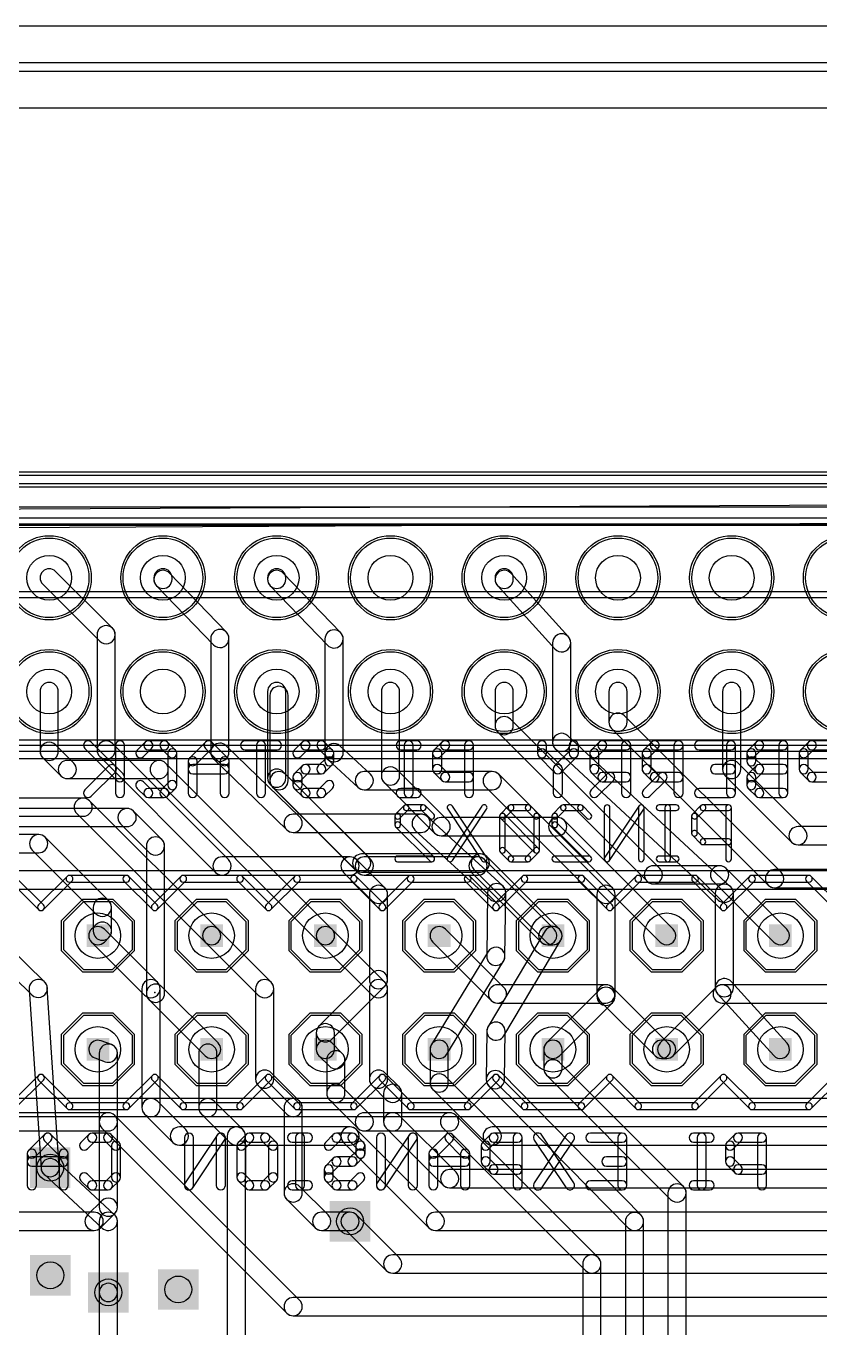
# Model space of a CAD drawing. Extents: x -3 to 127, y -3 to 73.
# Drawn here: x 38.96 to 56.68, y 44.42 to 73.49 of the extents above; entities that cross this region are included whole.
import ezdxf

# ---------------------------------------------------------------- set-up
doc = ezdxf.new("R2010")
doc.units = 0
for name, color, linetype in [('1', 22, 'CONTINUOUS'), ('16', 175, 'CONTINUOUS'), ('17', 82, 'CONTINUOUS'), ('18', 82, 'CONTINUOUS'), ('20', 7, 'CONTINUOUS'), ('21', 253, 'CONTINUOUS'), ('22', 253, 'CONTINUOUS'), ('24', 7, 'CONTINUOUS'), ('255', 2, 'CONTINUOUS'), ('28', 253, 'CONTINUOUS'), ('29', 253, 'CONTINUOUS'), ('30', 253, 'CONTINUOUS'), ('44', 253, 'CONTINUOUS'), ('52', 253, 'CONTINUOUS')]:
    doc.layers.add(name, color=color, linetype=linetype)

# ---------------------------------------------------------------- blocks, each defined once
blk = doc.blocks.new('RECT')
blk.add_solid([(-0.5, -0.5), (0.5, -0.5), (-0.5, 0.5), (0.5, 0.5)])
blk = doc.blocks.new('OCTAGONP')
blk.add_lwpolyline([(-0.5, -0.2071), (-0.5, 0.2071), (-0.2071, 0.5), (0.2071, 0.5), (0.5, 0.2071), (0.5, -0.2071), (0.2071, -0.5), (-0.2071, -0.5)], close=True)
blk = doc.blocks.new('ROUNDP')
blk.add_circle((0, 0), 0.5)
blk = doc.blocks.new('SQUAREV')
blk.add_solid([(-0.5, -0.5), (0.5, -0.5), (-0.5, 0.5), (0.5, 0.5)])

msp = doc.modelspace()

# ---------------------------------------------------------------- linework, layer by layer
at = {"layer": '1'}
for points in [[(-1.27, 71.6661), (91.567, 71.6661, 1), (91.567, 72.4789), (-1.27, 72.4789, 1)], [(39.2687, 58.6308), (39.2687, 57.2957, 1), (39.6751, 57.2957), (39.6751, 58.6308, 1)], [(44.3487, 58.6308), (44.3487, 56.6958, 1), (44.7551, 56.6958), (44.7551, 58.6308, 1)], [(44.8055, 56.6398), (44.8055, 58.5448, 1), (44.3991, 58.5448), (44.3991, 56.6398, 1)], [(46.8887, 58.6308), (46.8887, 56.7442, 1), (47.2951, 56.7442), (47.2951, 58.6308, 1)], [(49.4287, 58.6308), (49.4287, 57.8696, 1), (49.8351, 57.8696), (49.8351, 58.6308, 1)], [(51.9687, 58.6308), (51.9687, 57.9475, 1), (52.3751, 57.9475), (52.3751, 58.6308, 1)], [(54.5087, 58.6308), (54.5087, 56.8904, 1), (54.9151, 56.8904), (54.9151, 58.6308, 1)], [(49.4883, 57.7259), (52.8204, 54.3938, 1), (53.1077, 54.6812), (49.7756, 58.0133, 1)], [(52.0283, 57.8038), (55.5254, 54.3066, 1), (55.8128, 54.594), (52.3156, 58.0911, 1)], [(39.3283, 57.152), (39.7338, 56.7465, 1), (40.0212, 57.0338), (39.6156, 57.4394, 1)], [(39.8775, 56.6869), (41.9281, 56.6869, 1), (41.9281, 57.0933), (39.8775, 57.0933, 1)], [(41.7844, 56.7465), (45.4961, 53.0348, 1), (45.7834, 53.3221), (42.0717, 57.0338, 1)], [(54.5683, 56.7468), (56.049, 55.266, 1), (56.3364, 55.5534), (54.8556, 57.0341, 1)], [(44.4083, 56.5522), (46.3049, 54.6555, 1), (46.5923, 54.9429), (44.6956, 56.8395, 1)], [(46.651, 54.8784), (44.746, 56.7834, 1), (44.4586, 56.4961), (46.3636, 54.5911, 1)], [(46.9483, 56.6005), (48.0792, 55.4695, 1), (48.3666, 55.7569), (47.2356, 56.8879, 1)], [(37.3178, 55.8438), (40.2312, 55.8438, 1), (40.2312, 56.2502), (37.3178, 56.2502, 1)], [(40.0875, 55.9033), (42.9561, 53.0348, 1), (43.2434, 53.3221), (40.3749, 56.1907, 1)], [(48.2229, 55.41), (50.825, 55.41, 1), (50.825, 55.8164), (48.2229, 55.8164, 1)], [(50.6813, 55.4695), (53.1161, 53.0348, 1), (53.4034, 53.3221), (50.9687, 55.7569, 1)], [(56.1927, 55.2065), (58.6485, 55.2065, 1), (58.6485, 55.6129), (56.1927, 55.6129, 1)], [(36.0622, 55.0298), (39.2381, 55.0298, 1), (39.2381, 55.4362), (36.0622, 55.4362, 1)], [(39.0944, 55.0893), (40.5167, 53.667, 1), (40.804, 53.9544), (39.3818, 55.3766, 1)], [(46.4486, 54.596), (49.099, 54.596, 1), (49.099, 55.0024), (46.4486, 55.0024, 1)], [(48.9554, 54.6555), (50.5761, 53.0348, 1), (50.8634, 53.3221), (49.2427, 54.9429, 1)], [(49.0473, 54.938), (46.5073, 54.938, 1), (46.5073, 54.5316), (49.0473, 54.5316, 1)], [(50.7473, 53.3221), (49.191, 54.8784, 1), (48.9036, 54.5911), (50.4599, 53.0348, 1)], [(52.964, 54.3343), (54.4407, 54.3343, 1), (54.4407, 54.7407), (52.964, 54.7407, 1)], [(54.297, 54.3938), (55.6561, 53.0348, 1), (55.9434, 53.3221), (54.5844, 54.6812, 1)], [(55.6691, 54.2471), (57.0679, 54.2471, 1), (57.0679, 54.6535), (55.6691, 54.6535, 1)], [(40.4572, 53.8107), (40.4572, 53.2791, 1), (40.8636, 53.2791), (40.8636, 53.8107, 1)], [(40.5167, 53.4228), (40.4161, 53.3221, 1), (40.7034, 53.0348), (40.804, 53.1354, 1)], [(41.8885, 52.1371), (40.7034, 53.3221, 1), (40.4161, 53.0348), (41.6011, 51.8497, 1)], [(46.9685, 52.1371), (45.7834, 53.3221, 1), (45.4961, 53.0348), (46.6811, 51.8497, 1)], [(49.6246, 52.0209), (48.3234, 53.3221, 1), (48.0361, 53.0348), (49.3373, 51.7336, 1)], [(50.7197, 53.3817), (50.6036, 53.3817, 1), (50.6036, 52.9753), (50.7197, 52.9753, 1)], [(41.948, 49.3373), (41.948, 51.9934, 1), (41.5416, 51.9934), (41.5416, 49.3373, 1)], [(47.028, 49.9723), (47.028, 51.9934, 1), (46.6216, 51.9934), (46.6216, 49.9723, 1)], [(51.9048, 52.0805), (49.4809, 52.0805, 1), (49.4809, 51.6741), (51.9048, 51.6741, 1)], [(53.2873, 50.7821), (52.0485, 52.0209, 1), (51.7611, 51.7336), (52.9999, 50.4948, 1)], [(54.3549, 52.0209), (53.1161, 50.7821, 1), (53.4034, 50.4948), (54.6422, 51.7336, 1)], [(57.3023, 52.0805), (54.4985, 52.0805, 1), (54.4985, 51.6741), (57.3023, 51.6741, 1)], [(47.9765, 50.6385), (47.9765, 49.8873, 1), (48.3829, 49.8873), (48.3829, 50.6385, 1)], [(53.2597, 50.8417), (53.1436, 50.8417, 1), (53.1436, 50.4353), (53.2597, 50.4353, 1)], [(47.286, 49.7984), (46.9685, 50.1159, 1), (46.6811, 49.8286), (46.9986, 49.5111, 1)], [(48.0361, 49.7436), (49.2211, 48.5586, 1), (49.5085, 48.8459), (48.3234, 50.031, 1)], [(47.3455, 49.0198), (47.3455, 49.6548, 1), (46.9391, 49.6548), (46.9391, 49.0198, 1)], [(42.5235, 48.8459), (41.8885, 49.4809, 1), (41.6011, 49.1936), (42.2361, 48.5586, 1)], [(40.7923, 49.223), (36.0298, 49.223, 1), (36.0298, 48.8166), (40.7923, 48.8166, 1)], [(45.0635, 45.0359), (40.936, 49.1634, 1), (40.6486, 48.8761), (44.7761, 44.7486, 1)], [(48.556, 47.8934), (47.286, 49.1634, 1), (46.9986, 48.8761), (48.2686, 47.6061, 1)], [(46.1898, 48.9055), (42.3798, 48.9055, 1), (42.3798, 48.4991), (46.1898, 48.4991, 1)], [(48.2385, 46.9409), (46.3335, 48.8459, 1), (46.0461, 48.5586), (47.9511, 46.6536, 1)], [(82.0673, 48.9055), (49.3648, 48.9055, 1), (49.3648, 48.4991), (82.0673, 48.4991, 1)], [(40.9302, 46.9465), (39.6322, 48.1464, 1), (39.3563, 47.848), (40.6544, 46.6481, 1)], [(81.4323, 47.953), (48.4123, 47.953, 1), (48.4123, 47.5466), (81.4323, 47.5466, 1)], [(40.9955, 45.2098), (40.9955, 46.7973, 1), (40.5891, 46.7973), (40.5891, 45.2098, 1)], [(47.286, 45.9884), (46.3335, 46.9409, 1), (46.0461, 46.6536), (46.9986, 45.7011, 1)], [(80.7973, 47.0005), (48.0948, 47.0005, 1), (48.0948, 46.5941), (80.7973, 46.5941, 1)], [(80.1623, 46.048), (47.1423, 46.048, 1), (47.1423, 45.6416), (80.1623, 45.6416, 1)], [(79.5273, 45.0955), (44.9198, 45.0955, 1), (44.9198, 44.6891), (79.5273, 44.6891, 1)]]:
    msp.add_lwpolyline(points, format="xyb", close=True, dxfattribs=at)
at = {"layer": '16'}
for points in [[(-0.381, 72.6821), (92.075, 72.6821, 1), (92.075, 73.4949), (-0.381, 73.4949, 1)], [(31.0214, 62.2589), (60.6858, 62.4041, 1), (60.6838, 62.8105), (31.0194, 62.6653, 1)], [(40.8873, 60.0428), (39.6156, 61.3145, 1), (39.3283, 61.0271), (40.5999, 59.7555, 1)], [(41.8087, 61.1708), (41.8087, 61.1351, 1), (42.2151, 61.1351), (42.2151, 61.1708, 1)], [(44.3487, 61.1708), (44.3487, 61.1351, 1), (44.7551, 61.1351), (44.7551, 61.1708, 1)], [(49.4287, 61.1708), (49.4287, 61.1351, 1), (49.8351, 61.1351), (49.8351, 61.1708, 1)], [(41.8656, 60.9942), (43.1373, 59.6738, 1), (43.43, 59.9557), (42.1583, 61.2761, 1)], [(44.4056, 60.9941), (45.687, 59.664, 1), (45.9797, 59.946), (44.6983, 61.2761, 1)], [(49.4812, 60.9989), (50.7626, 59.5812, 1), (51.0641, 59.8537), (49.7827, 61.2714, 1)], [(40.9468, 57.3234), (40.9468, 59.8991, 1), (40.5404, 59.8991), (40.5404, 57.3234, 1)], [(43.0804, 59.8148), (43.0804, 57.2748, 1), (43.4868, 57.2748), (43.4868, 59.8148, 1)], [(45.6302, 59.805), (45.6302, 57.265, 1), (46.0366, 57.265), (46.0366, 59.805, 1)], [(50.7102, 59.7174), (50.7102, 57.4949, 1), (51.1166, 57.4949), (51.1166, 59.7174, 1)], [(50.7752, 57.346), (54.41, 53.974, 1), (54.6863, 54.2719), (51.0516, 57.6439, 1)], [(43.476, 54.8784), (40.8873, 57.4671, 1), (40.6, 57.1798), (43.1886, 54.5911, 1)], [(43.1421, 57.1289), (44.7783, 55.5414, 1), (45.0613, 55.8331), (43.4251, 57.4206, 1)], [(45.6952, 57.1161), (46.3691, 56.4908, 1), (46.6455, 56.7887), (45.9716, 57.414, 1)], [(46.5073, 56.4366), (49.3648, 56.4366, 1), (49.3648, 56.843), (46.5073, 56.843, 1)], [(49.2211, 56.4961), (51.7611, 53.9561, 1), (52.0485, 54.2434), (49.5085, 56.7834, 1)], [(38.6715, 55.6133), (41.2115, 55.6133, 1), (41.2115, 56.0197), (38.6715, 56.0197, 1)], [(41.0678, 55.6728), (41.7028, 55.0378, 1), (41.9902, 55.3252), (41.3552, 55.9602, 1)], [(44.9198, 55.4841), (47.7773, 55.4841, 1), (47.7773, 55.8905), (44.9198, 55.8905, 1)], [(47.6398, 55.5377), (49.3247, 53.9891, 1), (49.5997, 54.2883), (47.9148, 55.8369, 1)], [(41.6433, 55.1815), (41.6433, 51.8917, 1), (42.0497, 51.8917), (42.0497, 55.1815, 1)], [(46.1898, 54.938), (43.3323, 54.938, 1), (43.3323, 54.5316), (46.1898, 54.5316, 1)], [(46.9685, 54.2434), (46.3335, 54.8784, 1), (46.0461, 54.5911), (46.6811, 53.9561, 1)], [(47.028, 52.1948), (47.028, 54.0998, 1), (46.6216, 54.0998), (46.6216, 52.1948, 1)], [(49.259, 54.1409), (49.2432, 52.7176, 1), (49.6496, 52.7131), (49.6653, 54.1365, 1)], [(51.7016, 54.0998), (51.7016, 51.8235, 1), (52.108, 51.8235), (52.108, 54.0998, 1)], [(54.3449, 54.123), (54.3449, 52.0166, 1), (54.7514, 52.0166), (54.7514, 54.123, 1)], [(39.3699, 52.1437), (38.1617, 53.3238, 1), (37.8778, 53.0331), (39.0859, 51.853, 1)], [(44.4285, 52.1371), (43.2434, 53.3221, 1), (42.9561, 53.0348), (44.1411, 51.8497, 1)], [(49.6233, 50.9408), (50.8943, 53.0745, 1), (50.5452, 53.2825), (49.2741, 51.1488, 1)], [(49.2729, 52.8212), (48.0063, 50.7443, 1), (48.3532, 50.5327), (49.6199, 52.6095, 1)], [(45.7834, 50.866), (46.9685, 52.0511, 1), (46.6811, 52.3384), (45.4961, 51.1534, 1)], [(39.697, 48.0107), (39.4306, 52.0118, 1), (39.0251, 51.9848), (39.2915, 47.9837, 1)], [(41.7028, 51.748), (42.9561, 50.4948, 1), (43.2434, 50.7821), (41.9902, 52.0354, 1)], [(44.488, 49.9723), (44.488, 51.9934, 1), (44.0816, 51.9934), (44.0816, 49.9723, 1)], [(54.3977, 51.88), (55.6493, 50.5019, 1), (55.9502, 50.7751), (54.6986, 52.1532, 1)], [(51.7611, 51.9672), (50.5761, 50.7821, 1), (50.8634, 50.4948), (52.0485, 51.6798, 1)], [(45.8429, 50.6385), (45.8429, 51.0097, 1), (45.4365, 51.0097), (45.4365, 50.6385, 1)], [(49.6361, 49.9596), (49.6519, 51.0418, 1), (49.2455, 51.0477), (49.2298, 49.9655, 1)], [(40.862, 50.7444), (40.6295, 50.8293, 1), (40.49, 50.4476), (40.7226, 50.3627, 1)], [(40.9955, 47.1148), (40.9955, 50.5535, 1), (40.5891, 50.5535), (40.5891, 47.1148, 1)], [(43.218, 49.3373), (43.218, 50.5535, 1), (42.8116, 50.5535), (42.8116, 49.3373, 1)], [(46.016, 50.5496), (45.7834, 50.7821, 1), (45.4961, 50.4948), (45.7286, 50.2622, 1)], [(46.0755, 49.6548), (46.0755, 50.4059, 1), (45.6691, 50.4059), (45.6691, 49.6548, 1)], [(50.5165, 50.6385), (50.5165, 50.2048, 1), (50.9229, 50.2048), (50.9229, 50.6385, 1)], [(50.5761, 50.0611), (53.3486, 47.2886, 1), (53.636, 47.5759), (50.8634, 50.3485, 1)], [(45.0635, 49.4809), (44.4285, 50.1159, 1), (44.1411, 49.8286), (44.7761, 49.1936, 1)], [(52.6869, 46.9375), (49.578, 50.1049, 1), (49.2879, 49.8202), (52.3969, 46.6528, 1)], [(46.651, 49.1634), (46.016, 49.7984, 1), (45.7286, 49.5111), (46.3636, 48.8761, 1)], [(43.7935, 48.8459), (43.1585, 49.4809, 1), (42.8711, 49.1936), (43.5061, 48.5586, 1)], [(45.123, 47.4323), (45.123, 49.3373, 1), (44.7166, 49.3373), (44.7166, 47.4323, 1)], [(48.4123, 49.223), (46.5073, 49.223, 1), (46.5073, 48.8166), (48.4123, 48.8166, 1)], [(51.731, 45.9884), (48.556, 49.1634, 1), (48.2686, 48.8761), (51.4436, 45.7011, 1)], [(43.853, 42.6698), (43.853, 48.7023, 1), (43.4466, 48.7023), (43.4466, 42.6698, 1)], [(45.6985, 46.9409), (45.0635, 47.5759, 1), (44.7761, 47.2886), (45.4111, 46.6536, 1)], [(53.2891, 47.4323), (53.2891, 43.9398, 1), (53.6955, 43.9398), (53.6955, 47.4323, 1)], [(40.6185, 46.6536), (40.936, 46.9711, 1), (40.6486, 47.2584), (40.3311, 46.9409, 1)], [(35.3948, 46.5941), (40.4748, 46.5941, 1), (40.4748, 47.0005), (35.3948, 47.0005, 1)], [(46.1898, 47.0005), (45.5548, 47.0005, 1), (45.5548, 46.5941), (46.1898, 46.5941, 1)], [(52.7451, 40.9694), (52.7451, 46.7952, 1), (52.3387, 46.7952), (52.3387, 40.9694, 1)], [(51.7905, 43.3048), (51.7905, 45.8448, 1), (51.3841, 45.8448), (51.3841, 43.3048, 1)], [(40.9955, 42.9873), (40.9955, 45.2098, 1), (40.5891, 45.2098), (40.5891, 42.9873, 1)]]:
    msp.add_lwpolyline(points, format="xyb", close=True, dxfattribs=at)
at = {"layer": '20'}
msp.add_lwpolyline([(9.5223, 63.2053), (82.0223, 63.2053, 1), (82.0223, 63.4593), (9.5223, 63.4593, 1)], format="xyb", close=True, dxfattribs=at)
at = {"layer": '21'}
for points in [[(61.0619, 62.5043), (10.2619, 62.5043, 1), (10.2619, 62.3773), (61.0619, 62.3773, 1)], [(10.975, 60.729), (87.975, 60.729, 1), (87.975, 60.856), (10.975, 60.856, 1)], [(12.8019, 57.2973), (61.0619, 57.2973, 1), (61.0619, 57.4243), (12.8019, 57.4243, 1)]]:
    msp.add_lwpolyline(points, format="xyb", close=True, dxfattribs=at)
at = {"layer": '22'}
for points in [[(41.1228, 56.7903), (40.411, 57.5022, 1), (40.2673, 57.3585), (40.9791, 56.6467, 1)], [(40.9494, 57.4303), (40.9494, 56.3626, 1), (41.1526, 56.3626), (41.1526, 57.4303, 1)], [(41.5804, 57.1805), (41.7583, 57.3585, 1), (41.6147, 57.5022), (41.4367, 57.3242, 1)], [(41.6865, 57.3287), (42.0424, 57.3287, 1), (42.0424, 57.5319), (41.6865, 57.5319, 1)], [(41.9706, 57.3585), (42.1485, 57.1805, 1), (42.2922, 57.3242), (42.1142, 57.5022, 1)], [(42.1188, 57.2524), (42.1188, 56.5406, 1), (42.322, 56.5406), (42.322, 57.2524, 1)], [(42.962, 57.5022), (42.6061, 57.1462, 1), (42.7498, 57.0026), (43.1057, 57.3585, 1)], [(43.4616, 57.1462), (43.1057, 57.5022, 1), (42.962, 57.3585), (43.3179, 57.0026, 1)], [(44.5591, 57.5319), (43.8473, 57.5319, 1), (43.8473, 57.3287), (44.5591, 57.3287, 1)], [(44.3048, 56.3626), (44.3048, 57.4303, 1), (44.1016, 57.4303), (44.1016, 56.3626, 1)], [(45.0886, 57.1805), (45.2665, 57.3585, 1), (45.1228, 57.5022), (44.9449, 57.3242, 1)], [(45.1947, 57.3287), (45.5506, 57.3287, 1), (45.5506, 57.5319), (45.1947, 57.5319, 1)], [(45.4787, 57.3585), (45.6567, 57.1805, 1), (45.8004, 57.3242), (45.6224, 57.5022, 1)], [(45.6269, 57.2524), (45.6269, 57.0744, 1), (45.8301, 57.0744), (45.8301, 57.2524, 1)], [(47.6775, 57.5319), (47.3216, 57.5319, 1), (47.3216, 57.3287), (47.6775, 57.3287, 1)], [(47.6012, 56.3626), (47.6012, 57.4303, 1), (47.398, 57.4303), (47.398, 56.3626, 1)], [(48.2412, 57.5022), (48.0633, 57.3242, 1), (48.207, 57.1805), (48.3849, 57.3585, 1)], [(48.0335, 57.2524), (48.0335, 56.8965, 1), (48.2367, 56.8965), (48.2367, 57.2524, 1)], [(48.8469, 57.5319), (48.3131, 57.5319, 1), (48.3131, 57.3287), (48.8469, 57.3287, 1)], [(48.9485, 56.3626), (48.9485, 57.4303, 1), (48.7453, 57.4303), (48.7453, 56.3626, 1)], [(50.5755, 57.2524), (50.5755, 57.4303, 1), (50.3723, 57.4303), (50.3723, 57.2524, 1)], [(50.9017, 56.9683), (50.5458, 57.3242, 1), (50.4021, 57.1805), (50.758, 56.8246, 1)], [(51.1139, 57.3242), (50.758, 56.9683, 1), (50.9017, 56.8246), (51.2576, 57.1805, 1)], [(51.0841, 57.4303), (51.0841, 57.2524, 1), (51.2873, 57.2524), (51.2873, 57.4303, 1)], [(51.7494, 57.5022), (51.5715, 57.3242, 1), (51.7152, 57.1805), (51.8931, 57.3585, 1)], [(51.5417, 57.2524), (51.5417, 56.8965, 1), (51.7449, 56.8965), (51.7449, 57.2524, 1)], [(52.3551, 57.5319), (51.8213, 57.5319, 1), (51.8213, 57.3287), (52.3551, 57.3287, 1)], [(52.4567, 56.3626), (52.4567, 57.4303, 1), (52.2535, 57.4303), (52.2535, 56.3626, 1)], [(52.9188, 57.5022), (52.7409, 57.3242, 1), (52.8846, 57.1805), (53.0625, 57.3585, 1)], [(52.7111, 57.2524), (52.7111, 56.8965, 1), (52.9143, 56.8965), (52.9143, 57.2524, 1)], [(53.5245, 57.5319), (52.9907, 57.5319, 1), (52.9907, 57.3287), (53.5245, 57.3287, 1)], [(53.6261, 56.3626), (53.6261, 57.4303, 1), (53.4229, 57.4303), (53.4229, 56.3626, 1)], [(53.9821, 57.3287), (54.6939, 57.3287, 1), (54.6939, 57.5319), (53.9821, 57.5319, 1)], [(54.5923, 57.4303), (54.5923, 56.3626, 1), (54.7955, 56.3626), (54.7955, 57.4303, 1)], [(55.2576, 57.5022), (55.0797, 57.3242, 1), (55.2233, 57.1805), (55.4013, 57.3585, 1)], [(55.0499, 57.2524), (55.0499, 57.0744, 1), (55.2531, 57.0744), (55.2531, 57.2524, 1)], [(55.8633, 57.5319), (55.3295, 57.5319, 1), (55.3295, 57.3287), (55.8633, 57.3287, 1)], [(55.9649, 56.3626), (55.9649, 57.4303, 1), (55.7617, 57.4303), (55.7617, 56.3626, 1)], [(56.427, 57.5022), (56.2491, 57.3242, 1), (56.3927, 57.1805), (56.5707, 57.3585, 1)], [(56.2193, 57.2524), (56.2193, 56.8965, 1), (56.4225, 56.8965), (56.4225, 57.2524, 1)], [(57.0327, 57.5319), (56.4989, 57.5319, 1), (56.4989, 57.3287), (57.0327, 57.3287, 1)], [(40.8012, 56.9683), (40.2673, 56.4344, 1), (40.411, 56.2908), (40.9448, 56.8246, 1)], [(42.5763, 57.0744), (42.5763, 56.3626, 1), (42.7795, 56.3626), (42.7795, 57.0744, 1)], [(43.3897, 56.9981), (42.6779, 56.9981, 1), (42.6779, 56.7949), (43.3897, 56.7949, 1)], [(43.4913, 56.3626), (43.4913, 57.0744, 1), (43.2881, 57.0744), (43.2881, 56.3626, 1)], [(45.1228, 56.9683), (44.9449, 56.7903, 1), (45.0886, 56.6467), (45.2665, 56.8246, 1)], [(45.5506, 56.9981), (45.1947, 56.9981, 1), (45.1947, 56.7949), (45.5506, 56.7949, 1)], [(45.6567, 57.1462), (45.4787, 56.9683, 1), (45.6224, 56.8246), (45.8004, 57.0026, 1)], [(48.0633, 56.8246), (48.2412, 56.6467, 1), (48.3849, 56.7903), (48.207, 56.9683, 1)], [(50.7282, 56.8965), (50.7282, 56.3626, 1), (50.9314, 56.3626), (50.9314, 56.8965, 1)], [(51.5715, 56.8246), (51.7494, 56.6467, 1), (51.8931, 56.7903), (51.7152, 56.9683, 1)], [(52.7409, 56.8246), (52.9188, 56.6467, 1), (53.0625, 56.7903), (52.8846, 56.9683, 1)], [(54.6939, 56.9981), (54.338, 56.9981, 1), (54.338, 56.7949), (54.6939, 56.7949, 1)], [(55.0797, 57.0026), (55.2576, 56.8246, 1), (55.4013, 56.9683), (55.2233, 57.1462, 1)], [(55.2576, 56.9683), (55.0797, 56.7903, 1), (55.2233, 56.6467), (55.4013, 56.8246, 1)], [(55.8633, 56.9981), (55.3295, 56.9981, 1), (55.3295, 56.7949), (55.8633, 56.7949, 1)], [(56.2491, 56.8246), (56.427, 56.6467, 1), (56.5707, 56.7903), (56.3927, 56.9683, 1)], [(44.9151, 56.7185), (44.9151, 56.5406, 1), (45.1183, 56.5406), (45.1183, 56.7185, 1)], [(48.3131, 56.6169), (48.8469, 56.6169, 1), (48.8469, 56.8201), (48.3131, 56.8201, 1)], [(51.9274, 56.7903), (51.5715, 56.4344, 1), (51.7152, 56.2908), (52.0711, 56.6467, 1)], [(51.8213, 56.6169), (52.3551, 56.6169, 1), (52.3551, 56.8201), (51.8213, 56.8201, 1)], [(53.0968, 56.7903), (52.7409, 56.4344, 1), (52.8846, 56.2908), (53.2405, 56.6467, 1)], [(52.9907, 56.6169), (53.5245, 56.6169, 1), (53.5245, 56.8201), (52.9907, 56.8201, 1)], [(55.0499, 56.7185), (55.0499, 56.5406, 1), (55.2531, 56.5406), (55.2531, 56.7185, 1)], [(56.4989, 56.6169), (57.0327, 56.6169, 1), (57.0327, 56.8201), (56.4989, 56.8201, 1)], [(41.7583, 56.4344), (41.5804, 56.6124, 1), (41.4367, 56.4687), (41.6147, 56.2908, 1)], [(42.0424, 56.4642), (41.6865, 56.4642, 1), (41.6865, 56.261), (42.0424, 56.261, 1)], [(42.1485, 56.6124), (41.9706, 56.4344, 1), (42.1142, 56.2908), (42.2922, 56.4687, 1)], [(44.9449, 56.4687), (45.1228, 56.2908, 1), (45.2665, 56.4344), (45.0886, 56.6124, 1)], [(45.1947, 56.261), (45.5506, 56.261, 1), (45.5506, 56.4642), (45.1947, 56.4642, 1)], [(45.6224, 56.2908), (45.8004, 56.4687, 1), (45.6567, 56.6124), (45.4787, 56.4344, 1)], [(47.6775, 56.4642), (47.3216, 56.4642, 1), (47.3216, 56.261), (47.6775, 56.261, 1)], [(54.6939, 56.4642), (53.9821, 56.4642, 1), (53.9821, 56.261), (54.6939, 56.261, 1)], [(55.0797, 56.4687), (55.2576, 56.2908, 1), (55.4013, 56.4344), (55.2233, 56.6124, 1)], [(55.3295, 56.261), (55.8633, 56.261, 1), (55.8633, 56.4642), (55.3295, 56.4642, 1)], [(66.548, 54.6227), (17.0815, 54.6227, 1), (17.0815, 54.2163), (66.548, 54.2163, 1)], [(39.3436, 53.8673), (38.7086, 54.5023, 1), (38.6009, 54.3946), (39.2359, 53.7596, 1)], [(39.8709, 54.5023), (39.2359, 53.8673, 1), (39.3436, 53.7596), (39.9786, 54.3946, 1)], [(41.1947, 54.5247), (39.9247, 54.5247, 1), (39.9247, 54.3723), (41.1947, 54.3723, 1)], [(41.8836, 53.8673), (41.2486, 54.5023, 1), (41.1409, 54.3946), (41.7759, 53.7596, 1)], [(41.8836, 53.7596), (42.5186, 54.3946, 1), (42.4109, 54.5023), (41.7759, 53.8673, 1)], [(43.7347, 54.5247), (42.4647, 54.5247, 1), (42.4647, 54.3723), (43.7347, 54.3723, 1)], [(44.4236, 53.8673), (43.7886, 54.5023, 1), (43.6809, 54.3946), (44.3159, 53.7596, 1)], [(44.9509, 54.5023), (44.3159, 53.8673, 1), (44.4236, 53.7596), (45.0586, 54.3946, 1)], [(46.2747, 54.5247), (45.0047, 54.5247, 1), (45.0047, 54.3723), (46.2747, 54.3723, 1)], [(46.9636, 53.8673), (46.3286, 54.5023, 1), (46.2209, 54.3946), (46.8559, 53.7596, 1)], [(47.4909, 54.5023), (46.8559, 53.8673, 1), (46.9636, 53.7596), (47.5986, 54.3946, 1)], [(48.8147, 54.5247), (47.5447, 54.5247, 1), (47.5447, 54.3723), (48.8147, 54.3723, 1)], [(49.5036, 53.8673), (48.8686, 54.5023, 1), (48.7609, 54.3946), (49.3959, 53.7596, 1)], [(50.0309, 54.5023), (49.3959, 53.8673, 1), (49.5036, 53.7596), (50.1386, 54.3946, 1)], [(51.3547, 54.5247), (50.0847, 54.5247, 1), (50.0847, 54.3723), (51.3547, 54.3723, 1)], [(52.0436, 53.8673), (51.4086, 54.5023, 1), (51.3009, 54.3946), (51.9359, 53.7596, 1)], [(52.0436, 53.7596), (52.6786, 54.3946, 1), (52.5709, 54.5023), (51.9359, 53.8673, 1)], [(53.8947, 54.5247), (52.6247, 54.5247, 1), (52.6247, 54.3723), (53.8947, 54.3723, 1)], [(54.5836, 53.8673), (53.9486, 54.5023, 1), (53.8409, 54.3946), (54.4759, 53.7596, 1)], [(55.1109, 54.5023), (54.4759, 53.8673, 1), (54.5836, 53.7596), (55.2186, 54.3946, 1)], [(56.4347, 54.5247), (55.1647, 54.5247, 1), (55.1647, 54.3723), (56.4347, 54.3723, 1)], [(57.1236, 53.8673), (56.4886, 54.5023, 1), (56.3809, 54.3946), (57.0159, 53.7596, 1)], [(38.7086, 49.3146), (39.3436, 49.9496, 1), (39.2359, 50.0573), (38.6009, 49.4223, 1)], [(39.2359, 49.9496), (39.8709, 49.3146, 1), (39.9786, 49.4223), (39.3436, 50.0573, 1)], [(41.2486, 49.3146), (41.8836, 49.9496, 1), (41.7759, 50.0573), (41.1409, 49.4223, 1)], [(42.5186, 49.4223), (41.8836, 50.0573, 1), (41.7759, 49.9496), (42.4109, 49.3146, 1)], [(43.7886, 49.3146), (44.4236, 49.9496, 1), (44.3159, 50.0573), (43.6809, 49.4223, 1)], [(44.3159, 49.9496), (44.9509, 49.3146, 1), (45.0586, 49.4223), (44.4236, 50.0573, 1)], [(46.3286, 49.3146), (46.9636, 49.9496, 1), (46.8559, 50.0573), (46.2209, 49.4223, 1)], [(46.8559, 49.9496), (47.4909, 49.3146, 1), (47.5986, 49.4223), (46.9636, 50.0573, 1)], [(48.8686, 49.3146), (49.5036, 49.9496, 1), (49.3959, 50.0573), (48.7609, 49.4223, 1)], [(49.3959, 49.9496), (50.0309, 49.3146, 1), (50.1386, 49.4223), (49.5036, 50.0573, 1)], [(51.4086, 49.3146), (52.0436, 49.9496, 1), (51.9359, 50.0573), (51.3009, 49.4223, 1)], [(52.6786, 49.4223), (52.0436, 50.0573, 1), (51.9359, 49.9496), (52.5709, 49.3146, 1)], [(53.9486, 49.3146), (54.5836, 49.9496, 1), (54.4759, 50.0573), (53.8409, 49.4223, 1)], [(54.4759, 49.9496), (55.1109, 49.3146, 1), (55.2186, 49.4223), (54.5836, 50.0573, 1)], [(56.4886, 49.3146), (57.1236, 49.9496, 1), (57.0159, 50.0573), (56.3809, 49.4223, 1)], [(17.0815, 49.1363), (66.548, 49.1363, 1), (66.548, 49.5427), (17.0815, 49.5427, 1)], [(39.9247, 49.2923), (41.1947, 49.2923, 1), (41.1947, 49.4447), (39.9247, 49.4447, 1)], [(42.4647, 49.2923), (43.7347, 49.2923, 1), (43.7347, 49.4447), (42.4647, 49.4447, 1)], [(45.0047, 49.2923), (46.2747, 49.2923, 1), (46.2747, 49.4447), (45.0047, 49.4447, 1)], [(47.5447, 49.2923), (48.8147, 49.2923, 1), (48.8147, 49.4447), (47.5447, 49.4447, 1)], [(50.0847, 49.2923), (51.3547, 49.2923, 1), (51.3547, 49.4447), (50.0847, 49.4447, 1)], [(52.6247, 49.2923), (53.8947, 49.2923, 1), (53.8947, 49.4447), (52.6247, 49.4447, 1)], [(55.1647, 49.2923), (56.4347, 49.2923, 1), (56.4347, 49.4447), (55.1647, 49.4447, 1)], [(39.3677, 48.7392), (39.0118, 48.3832, 1), (39.1555, 48.2396), (39.5114, 48.5955, 1)], [(39.8673, 48.3832), (39.5114, 48.7392, 1), (39.3677, 48.5955), (39.7236, 48.2396, 1)], [(40.3249, 48.4175), (40.5029, 48.5955, 1), (40.3592, 48.7392), (40.1812, 48.5612, 1)], [(40.431, 48.5657), (40.7869, 48.5657, 1), (40.7869, 48.7689), (40.431, 48.7689, 1)], [(40.7151, 48.5955), (40.893, 48.4175, 1), (41.0367, 48.5612), (40.8588, 48.7392, 1)], [(40.8633, 48.4894), (40.8633, 47.7776, 1), (41.0665, 47.7776), (41.0665, 48.4894, 1)], [(43.2191, 48.7237), (42.5073, 47.656, 1), (42.6764, 47.5432), (43.3882, 48.611, 1)], [(42.6935, 47.5996), (42.6935, 48.6673, 1), (42.4903, 48.6673), (42.4903, 47.5996, 1)], [(43.4053, 47.5996), (43.4053, 48.6673, 1), (43.2021, 48.6673), (43.2021, 47.5996, 1)], [(43.8331, 48.4175), (44.011, 48.5955, 1), (43.8674, 48.7392), (43.6894, 48.5612, 1)], [(43.8629, 47.7776), (43.8629, 48.4894, 1), (43.6597, 48.4894), (43.6597, 47.7776, 1)], [(43.9392, 48.5657), (44.2951, 48.5657, 1), (44.2951, 48.7689), (43.9392, 48.7689, 1)], [(44.2233, 48.5955), (44.4012, 48.4175, 1), (44.5449, 48.5612), (44.367, 48.7392, 1)], [(44.3715, 48.4894), (44.3715, 47.7776, 1), (44.5747, 47.7776), (44.5747, 48.4894, 1)], [(45.2527, 48.7689), (44.8968, 48.7689, 1), (44.8968, 48.5657), (45.2527, 48.5657, 1)], [(45.1763, 47.5996), (45.1763, 48.6673, 1), (44.9731, 48.6673), (44.9731, 47.5996, 1)], [(45.7821, 48.4175), (45.96, 48.5955, 1), (45.8164, 48.7392), (45.6384, 48.5612, 1)], [(45.8882, 48.5657), (46.2441, 48.5657, 1), (46.2441, 48.7689), (45.8882, 48.7689, 1)], [(46.1723, 48.5955), (46.3502, 48.4175, 1), (46.4939, 48.5612), (46.3159, 48.7392, 1)], [(46.3205, 48.4894), (46.3205, 48.3114, 1), (46.5237, 48.3114), (46.5237, 48.4894, 1)], [(47.5069, 48.7237), (46.7951, 47.656, 1), (46.9642, 47.5432), (47.676, 48.611, 1)], [(46.9812, 47.5996), (46.9812, 48.6673, 1), (46.778, 48.6673), (46.778, 47.5996, 1)], [(47.6931, 47.5996), (47.6931, 48.6673, 1), (47.4899, 48.6673), (47.4899, 47.5996, 1)], [(48.3331, 48.7392), (47.9772, 48.3832, 1), (48.1209, 48.2396), (48.4768, 48.5955, 1)], [(48.8327, 48.3832), (48.4768, 48.7392, 1), (48.3331, 48.5955), (48.689, 48.2396, 1)], [(49.3245, 48.7392), (49.1466, 48.5612, 1), (49.2903, 48.4175), (49.4682, 48.5955, 1)], [(49.1168, 48.4894), (49.1168, 48.1335, 1), (49.32, 48.1335), (49.32, 48.4894, 1)], [(49.9302, 48.7689), (49.3964, 48.7689, 1), (49.3964, 48.5657), (49.9302, 48.5657, 1)], [(50.0318, 47.5996), (50.0318, 48.6673, 1), (49.8286, 48.6673), (49.8286, 47.5996, 1)], [(51.0151, 48.7237), (50.3033, 47.656, 1), (50.4724, 47.5432), (51.1842, 48.611, 1)], [(50.3033, 48.611), (51.0151, 47.5432, 1), (51.1842, 47.656), (50.4724, 48.7237, 1)], [(51.5572, 48.5657), (52.269, 48.5657, 1), (52.269, 48.7689), (51.5572, 48.7689, 1)], [(52.1674, 48.6673), (52.1674, 47.5996, 1), (52.3706, 47.5996), (52.3706, 48.6673, 1)], [(54.218, 48.7689), (53.8621, 48.7689, 1), (53.8621, 48.5657), (54.218, 48.5657, 1)], [(54.1417, 47.5996), (54.1417, 48.6673, 1), (53.9385, 48.6673), (53.9385, 47.5996, 1)], [(54.7817, 48.7392), (54.6038, 48.5612, 1), (54.7475, 48.4175), (54.9254, 48.5955, 1)], [(54.574, 48.4894), (54.574, 48.1335, 1), (54.7772, 48.1335), (54.7772, 48.4894, 1)], [(55.3874, 48.7689), (54.8536, 48.7689, 1), (54.8536, 48.5657), (55.3874, 48.5657, 1)], [(55.489, 47.5996), (55.489, 48.6673, 1), (55.2858, 48.6673), (55.2858, 47.5996, 1)], [(38.9821, 48.3114), (38.9821, 47.5996, 1), (39.1853, 47.5996), (39.1853, 48.3114, 1)], [(39.8971, 47.5996), (39.8971, 48.3114, 1), (39.6939, 48.3114), (39.6939, 47.5996, 1)], [(46.3502, 48.3832), (46.1723, 48.2053, 1), (46.3159, 48.0616), (46.4939, 48.2396, 1)], [(47.9474, 48.3114), (47.9474, 47.5996, 1), (48.1506, 47.5996), (48.1506, 48.3114, 1)], [(48.8625, 47.5996), (48.8625, 48.3114, 1), (48.6593, 48.3114), (48.6593, 47.5996, 1)], [(39.7955, 48.2351), (39.0837, 48.2351, 1), (39.0837, 48.0319), (39.7955, 48.0319, 1)], [(45.8164, 48.2053), (45.6384, 48.0273, 1), (45.7821, 47.8837), (45.96, 48.0616, 1)], [(45.6087, 47.9555), (45.6087, 47.7776, 1), (45.8118, 47.7776), (45.8118, 47.9555, 1)], [(46.2441, 48.2351), (45.8882, 48.2351, 1), (45.8882, 48.0319), (46.2441, 48.0319, 1)], [(48.7609, 48.2351), (48.049, 48.2351, 1), (48.049, 48.0319), (48.7609, 48.0319, 1)], [(49.1466, 48.0616), (49.3245, 47.8837, 1), (49.4682, 48.0273), (49.2903, 48.2053, 1)], [(49.3964, 47.8539), (49.9302, 47.8539, 1), (49.9302, 48.0571), (49.3964, 48.0571, 1)], [(52.269, 48.2351), (51.9131, 48.2351, 1), (51.9131, 48.0319), (52.269, 48.0319, 1)], [(54.6038, 48.0616), (54.7817, 47.8837, 1), (54.9254, 48.0273), (54.7475, 48.2053, 1)], [(54.8536, 47.8539), (55.3874, 47.8539, 1), (55.3874, 48.0571), (54.8536, 48.0571, 1)], [(40.5029, 47.6714), (40.3249, 47.8494, 1), (40.1812, 47.7057), (40.3592, 47.5278, 1)], [(40.7869, 47.7012), (40.431, 47.7012, 1), (40.431, 47.498), (40.7869, 47.498, 1)], [(40.893, 47.8494), (40.7151, 47.6714, 1), (40.8588, 47.5278), (41.0367, 47.7057, 1)], [(44.011, 47.6714), (43.8331, 47.8494, 1), (43.6894, 47.7057), (43.8674, 47.5278, 1)], [(44.2951, 47.7012), (43.9392, 47.7012, 1), (43.9392, 47.498), (44.2951, 47.498, 1)], [(44.4012, 47.8494), (44.2233, 47.6714, 1), (44.367, 47.5278), (44.5449, 47.7057, 1)], [(45.2527, 47.7012), (44.8968, 47.7012, 1), (44.8968, 47.498), (45.2527, 47.498, 1)], [(45.6384, 47.7057), (45.8164, 47.5278, 1), (45.96, 47.6714), (45.7821, 47.8494, 1)], [(45.8882, 47.498), (46.2441, 47.498, 1), (46.2441, 47.7012), (45.8882, 47.7012, 1)], [(46.3159, 47.5278), (46.4939, 47.7057, 1), (46.3502, 47.8494), (46.1723, 47.6714, 1)], [(52.269, 47.7012), (51.5572, 47.7012, 1), (51.5572, 47.498), (52.269, 47.498, 1)], [(54.218, 47.7012), (53.8621, 47.7012, 1), (53.8621, 47.498), (54.218, 47.498, 1)]]:
    msp.add_lwpolyline(points, format="xyb", close=True, dxfattribs=at)
at = {"layer": '24'}
msp.add_point((41.8297, 51.9085), dxfattribs=at)
at = {"layer": '255'}
for points in [[(10.2235, 62.3443), (61.1505, 62.3443, 1), (61.1505, 62.7507), (10.2235, 62.7507, 1)], [(61.1505, 57.5437), (10.2235, 57.5437, 1), (10.2235, 57.1373), (61.1505, 57.1373, 1)]]:
    msp.add_lwpolyline(points, format="xyb", close=True, dxfattribs=at)
at = {"layer": '28'}
for points in [[(47.2979, 55.8014), (47.4886, 55.992, 1), (47.3988, 56.0818), (47.2081, 55.8912, 1)], [(47.3165, 55.6556), (47.3165, 55.8463, 1), (47.1895, 55.8463), (47.1895, 55.6556, 1)], [(47.4437, 55.9734), (47.825, 55.9734, 1), (47.825, 56.1004), (47.4437, 56.1004, 1)], [(47.7801, 55.992), (47.9708, 55.8014, 1), (48.0606, 55.8912), (47.8699, 56.0818, 1)], [(49.1322, 56.0722), (48.3696, 54.9282, 1), (48.4752, 54.8577), (49.2379, 56.0017, 1)], [(48.3696, 56.0017), (49.1322, 54.8577, 1), (49.2379, 54.9282), (48.4752, 56.0722, 1)], [(49.7376, 56.0818), (49.5469, 55.8912, 1), (49.6367, 55.8014), (49.8274, 55.992, 1)], [(49.5283, 55.8463), (49.5283, 55.0836, 1), (49.6553, 55.0836), (49.6553, 55.8463, 1)], [(50.3994, 55.1285), (49.6367, 55.8912, 1), (49.5469, 55.8014), (50.3095, 55.0387, 1)], [(50.1638, 56.1004), (49.7825, 56.1004, 1), (49.7825, 55.9734), (50.1638, 55.9734, 1)], [(50.3994, 55.8912), (50.2087, 56.0818, 1), (50.1189, 55.992), (50.3095, 55.8014, 1)], [(50.4179, 55.0836), (50.4179, 55.8463, 1), (50.291, 55.8463), (50.291, 55.0836, 1)], [(50.8061, 55.8014), (50.9968, 55.992, 1), (50.907, 56.0818), (50.7163, 55.8912, 1)], [(50.8247, 55.6556), (50.8247, 55.8463, 1), (50.6977, 55.8463), (50.6977, 55.6556, 1)], [(50.9519, 55.9734), (51.3332, 55.9734, 1), (51.3332, 56.1004), (50.9519, 56.1004, 1)], [(51.2883, 55.992), (51.4789, 55.8014, 1), (51.5687, 55.8912), (51.3781, 56.0818, 1)], [(52.6404, 56.0722), (51.8778, 54.9282, 1), (51.9834, 54.8577), (52.7461, 56.0017, 1)], [(51.9941, 54.893), (51.9941, 56.0369, 1), (51.8671, 56.0369), (51.8671, 54.893, 1)], [(52.7567, 54.893), (52.7567, 56.0369, 1), (52.6297, 56.0369), (52.6297, 54.893, 1)], [(53.4728, 56.1004), (53.0915, 56.1004, 1), (53.0915, 55.9734), (53.4728, 55.9734, 1)], [(53.3457, 54.893), (53.3457, 56.0369, 1), (53.2187, 56.0369), (53.2187, 54.893, 1)], [(54.0253, 56.0818), (53.8347, 55.8912, 1), (53.9245, 55.8014), (54.1152, 55.992, 1)], [(53.8161, 55.8463), (53.8161, 55.465, 1), (53.9431, 55.465), (53.9431, 55.8463, 1)], [(54.6422, 56.1004), (54.0703, 56.1004, 1), (54.0703, 55.9734), (54.6422, 55.9734, 1)], [(54.7057, 54.893), (54.7057, 56.0369, 1), (54.5787, 56.0369), (54.5787, 54.893, 1)], [(48.0606, 54.9379), (47.2979, 55.7005, 1), (47.2081, 55.6107), (47.9708, 54.8481, 1)], [(51.5687, 54.9379), (50.8061, 55.7005, 1), (50.7163, 55.6107), (51.4789, 54.8481, 1)], [(53.8347, 55.42), (54.0253, 55.2294, 1), (54.1152, 55.3192), (53.9245, 55.5099, 1)], [(54.0703, 55.2108), (54.6422, 55.2108, 1), (54.6422, 55.3378), (54.0703, 55.3378, 1)], [(49.5469, 55.0387), (49.7376, 54.8481, 1), (49.8274, 54.9379), (49.6367, 55.1285, 1)], [(50.2087, 54.8481), (50.3994, 55.0387, 1), (50.3095, 55.1285), (50.1189, 54.9379, 1)], [(47.253, 54.8295), (48.0157, 54.8295, 1), (48.0157, 54.9565), (47.253, 54.9565, 1)], [(49.7825, 54.8295), (50.1638, 54.8295, 1), (50.1638, 54.9565), (49.7825, 54.9565, 1)], [(50.7612, 54.8295), (51.5238, 54.8295, 1), (51.5238, 54.9565), (50.7612, 54.9565, 1)], [(53.4728, 54.9565), (53.0915, 54.9565, 1), (53.0915, 54.8295), (53.4728, 54.8295, 1)]]:
    msp.add_lwpolyline(points, format="xyb", close=True, dxfattribs=at)
at = {"layer": '44'}
for centre, radius in [((39.4719, 61.1708), 0.5), ((42.0119, 61.1708), 0.5), ((44.5519, 61.1708), 0.5), ((47.0919, 61.1708), 0.5), ((49.6319, 61.1708), 0.5), ((52.1719, 61.1708), 0.5), ((54.7119, 61.1708), 0.5), ((39.4719, 58.6308), 0.5), ((42.0119, 58.6308), 0.5), ((44.5519, 58.6308), 0.5), ((47.0919, 58.6308), 0.5), ((49.6319, 58.6308), 0.5), ((52.1719, 58.6308), 0.5), ((54.7119, 58.6308), 0.5), ((40.5597, 53.1785), 0.508), ((43.0997, 53.1785), 0.508), ((45.6397, 53.1785), 0.508), ((48.1797, 53.1785), 0.508), ((50.7197, 53.1785), 0.508), ((53.2597, 53.1785), 0.508), ((55.7997, 53.1785), 0.508), ((40.5597, 50.6385), 0.508), ((43.0997, 50.6385), 0.508), ((45.6397, 50.6385), 0.508), ((48.1797, 50.6385), 0.508), ((50.7197, 50.6385), 0.508), ((53.2597, 50.6385), 0.508), ((55.7997, 50.6385), 0.508), ((39.4943, 47.9972), 0.3), ((46.1898, 46.7973), 0.3), ((39.497, 45.593), 0.3), ((40.7923, 45.2098), 0.3), ((42.3545, 45.2755), 0.3)]:
    msp.add_circle(centre, radius, dxfattribs=at)
at = {"layer": '52'}
msp.add_lwpolyline([(85.1619, 63.5278), (6.1619, 63.5278, 1), (6.1619, 63.2738), (85.1619, 63.2738, 1)], format="xyb", close=True, dxfattribs=at)

# ---------------------------------------------------------------- block references
at = {"layer": '17'}
for name, p, xscale, yscale in [('ROUNDP', (39.4719, 61.1708), 1.778, 1.778), ('ROUNDP', (39.4719, 61.1708), 1.778, 1.778), ('ROUNDP', (42.0119, 61.1708), 1.778, 1.778), ('ROUNDP', (42.0119, 61.1708), 1.778, 1.778), ('ROUNDP', (44.5519, 61.1708), 1.778, 1.778), ('ROUNDP', (44.5519, 61.1708), 1.778, 1.778), ('ROUNDP', (47.0919, 61.1708), 1.778, 1.778), ('ROUNDP', (47.0919, 61.1708), 1.778, 1.778), ('ROUNDP', (49.6319, 61.1708), 1.778, 1.778), ('ROUNDP', (49.6319, 61.1708), 1.778, 1.778), ('ROUNDP', (52.1719, 61.1708), 1.778, 1.778), ('ROUNDP', (52.1719, 61.1708), 1.778, 1.778), ('ROUNDP', (54.7119, 61.1708), 1.778, 1.778), ('ROUNDP', (54.7119, 61.1708), 1.778, 1.778), ('ROUNDP', (57.2519, 61.1708), 1.778, 1.778), ('ROUNDP', (57.2519, 61.1708), 1.778, 1.778), ('ROUNDP', (39.4719, 58.6308), 1.778, 1.778), ('ROUNDP', (39.4719, 58.6308), 1.778, 1.778), ('ROUNDP', (42.0119, 58.6308), 1.778, 1.778), ('ROUNDP', (42.0119, 58.6308), 1.778, 1.778), ('ROUNDP', (44.5519, 58.6308), 1.778, 1.778), ('ROUNDP', (44.5519, 58.6308), 1.778, 1.778), ('ROUNDP', (47.0919, 58.6308), 1.778, 1.778), ('ROUNDP', (47.0919, 58.6308), 1.778, 1.778), ('ROUNDP', (49.6319, 58.6308), 1.778, 1.778), ('ROUNDP', (49.6319, 58.6308), 1.778, 1.778), ('ROUNDP', (52.1719, 58.6308), 1.778, 1.778), ('ROUNDP', (52.1719, 58.6308), 1.778, 1.778), ('ROUNDP', (54.7119, 58.6308), 1.778, 1.778), ('ROUNDP', (54.7119, 58.6308), 1.778, 1.778), ('ROUNDP', (57.2519, 58.6308), 1.778, 1.778), ('ROUNDP', (57.2519, 58.6308), 1.778, 1.778), ('OCTAGONP', (40.5597, 53.1785), 1.524, 1.524), ('OCTAGONP', (40.5597, 53.1785), 1.524, 1.524), ('OCTAGONP', (43.0997, 53.1785), 1.524, 1.524), ('OCTAGONP', (43.0997, 53.1785), 1.524, 1.524), ('OCTAGONP', (45.6397, 53.1785), 1.524, 1.524), ('OCTAGONP', (45.6397, 53.1785), 1.524, 1.524), ('OCTAGONP', (48.1797, 53.1785), 1.524, 1.524), ('OCTAGONP', (48.1797, 53.1785), 1.524, 1.524), ('OCTAGONP', (50.7197, 53.1785), 1.524, 1.524), ('OCTAGONP', (50.7197, 53.1785), 1.524, 1.524), ('OCTAGONP', (53.2597, 53.1785), 1.524, 1.524), ('OCTAGONP', (53.2597, 53.1785), 1.524, 1.524), ('OCTAGONP', (55.7997, 53.1785), 1.524, 1.524), ('OCTAGONP', (55.7997, 53.1785), 1.524, 1.524), ('OCTAGONP', (40.5597, 50.6385), 1.524, 1.524), ('OCTAGONP', (40.5597, 50.6385), 1.524, 1.524), ('OCTAGONP', (43.0997, 50.6385), 1.524, 1.524), ('OCTAGONP', (43.0997, 50.6385), 1.524, 1.524), ('OCTAGONP', (45.6397, 50.6385), 1.524, 1.524), ('OCTAGONP', (45.6397, 50.6385), 1.524, 1.524), ('OCTAGONP', (48.1797, 50.6385), 1.524, 1.524), ('OCTAGONP', (48.1797, 50.6385), 1.524, 1.524), ('OCTAGONP', (50.7197, 50.6385), 1.524, 1.524), ('OCTAGONP', (50.7197, 50.6385), 1.524, 1.524), ('OCTAGONP', (53.2597, 50.6385), 1.524, 1.524), ('OCTAGONP', (53.2597, 50.6385), 1.524, 1.524), ('OCTAGONP', (55.7997, 50.6385), 1.524, 1.524), ('OCTAGONP', (55.7997, 50.6385), 1.524, 1.524)]:
    msp.add_blockref(name, p, dxfattribs=dict(at, xscale=xscale, yscale=yscale))
at = {"layer": '18', "xscale": 0.9048, "yscale": 0.9048}
for p in [(39.4943, 47.9972), (39.4943, 47.9972), (46.1898, 46.7973), (46.1898, 46.7973), (39.497, 45.593), (39.497, 45.593), (40.7923, 45.2098), (40.7923, 45.2098), (42.3545, 45.2755), (42.3545, 45.2755)]:
    msp.add_blockref('SQUAREV', p, dxfattribs=at)
at = {"layer": '29'}
for name, p, xscale, yscale in [('ROUNDP', (39.4719, 61.1708), 1.8796, 1.8796), ('ROUNDP', (42.0119, 61.1708), 1.8796, 1.8796), ('ROUNDP', (44.5519, 61.1708), 1.8796, 1.8796), ('ROUNDP', (47.0919, 61.1708), 1.8796, 1.8796), ('ROUNDP', (49.6319, 61.1708), 1.8796, 1.8796), ('ROUNDP', (52.1719, 61.1708), 1.8796, 1.8796), ('ROUNDP', (54.7119, 61.1708), 1.8796, 1.8796), ('ROUNDP', (57.2519, 61.1708), 1.8796, 1.8796), ('ROUNDP', (39.4719, 58.6308), 1.8796, 1.8796), ('ROUNDP', (42.0119, 58.6308), 1.8796, 1.8796), ('ROUNDP', (44.5519, 58.6308), 1.8796, 1.8796), ('ROUNDP', (47.0919, 58.6308), 1.8796, 1.8796), ('ROUNDP', (49.6319, 58.6308), 1.8796, 1.8796), ('ROUNDP', (52.1719, 58.6308), 1.8796, 1.8796), ('ROUNDP', (54.7119, 58.6308), 1.8796, 1.8796), ('ROUNDP', (57.2519, 58.6308), 1.8796, 1.8796), ('OCTAGONP', (40.5597, 53.1785), 1.6256, 1.6256), ('OCTAGONP', (43.0997, 53.1785), 1.6256, 1.6256), ('OCTAGONP', (45.6397, 53.1785), 1.6256, 1.6256), ('OCTAGONP', (48.1797, 53.1785), 1.6256, 1.6256), ('OCTAGONP', (50.7197, 53.1785), 1.6256, 1.6256), ('OCTAGONP', (53.2597, 53.1785), 1.6256, 1.6256), ('OCTAGONP', (55.7997, 53.1785), 1.6256, 1.6256), ('OCTAGONP', (40.5597, 50.6385), 1.6256, 1.6256), ('OCTAGONP', (43.0997, 50.6385), 1.6256, 1.6256), ('OCTAGONP', (45.6397, 50.6385), 1.6256, 1.6256), ('OCTAGONP', (48.1797, 50.6385), 1.6256, 1.6256), ('OCTAGONP', (50.7197, 50.6385), 1.6256, 1.6256), ('OCTAGONP', (53.2597, 50.6385), 1.6256, 1.6256), ('OCTAGONP', (55.7997, 50.6385), 1.6256, 1.6256)]:
    msp.add_blockref(name, p, dxfattribs=dict(at, xscale=xscale, yscale=yscale))
at = {"layer": '30'}
for name, p, xscale, yscale in [('ROUNDP', (39.4719, 61.1708), 1.8796, 1.8796), ('ROUNDP', (42.0119, 61.1708), 1.8796, 1.8796), ('ROUNDP', (44.5519, 61.1708), 1.8796, 1.8796), ('ROUNDP', (47.0919, 61.1708), 1.8796, 1.8796), ('ROUNDP', (49.6319, 61.1708), 1.8796, 1.8796), ('ROUNDP', (52.1719, 61.1708), 1.8796, 1.8796), ('ROUNDP', (54.7119, 61.1708), 1.8796, 1.8796), ('ROUNDP', (57.2519, 61.1708), 1.8796, 1.8796), ('ROUNDP', (39.4719, 58.6308), 1.8796, 1.8796), ('ROUNDP', (42.0119, 58.6308), 1.8796, 1.8796), ('ROUNDP', (44.5519, 58.6308), 1.8796, 1.8796), ('ROUNDP', (47.0919, 58.6308), 1.8796, 1.8796), ('ROUNDP', (49.6319, 58.6308), 1.8796, 1.8796), ('ROUNDP', (52.1719, 58.6308), 1.8796, 1.8796), ('ROUNDP', (54.7119, 58.6308), 1.8796, 1.8796), ('ROUNDP', (57.2519, 58.6308), 1.8796, 1.8796), ('OCTAGONP', (40.5597, 53.1785), 1.6256, 1.6256), ('OCTAGONP', (43.0997, 53.1785), 1.6256, 1.6256), ('OCTAGONP', (45.6397, 53.1785), 1.6256, 1.6256), ('OCTAGONP', (48.1797, 53.1785), 1.6256, 1.6256), ('OCTAGONP', (50.7197, 53.1785), 1.6256, 1.6256), ('OCTAGONP', (53.2597, 53.1785), 1.6256, 1.6256), ('OCTAGONP', (55.7997, 53.1785), 1.6256, 1.6256), ('OCTAGONP', (40.5597, 50.6385), 1.6256, 1.6256), ('OCTAGONP', (43.0997, 50.6385), 1.6256, 1.6256), ('OCTAGONP', (45.6397, 50.6385), 1.6256, 1.6256), ('OCTAGONP', (48.1797, 50.6385), 1.6256, 1.6256), ('OCTAGONP', (50.7197, 50.6385), 1.6256, 1.6256), ('OCTAGONP', (53.2597, 50.6385), 1.6256, 1.6256), ('OCTAGONP', (55.7997, 50.6385), 1.6256, 1.6256)]:
    msp.add_blockref(name, p, dxfattribs=dict(at, xscale=xscale, yscale=yscale))
at = {"layer": '52', "xscale": 0.508, "yscale": 0.508}
for p in [(40.5597, 53.1785), (43.0997, 53.1785), (45.6397, 53.1785), (48.1797, 53.1785), (50.7197, 53.1785), (53.2597, 53.1785), (55.7997, 53.1785), (40.5597, 50.6385), (43.0997, 50.6385), (45.6397, 50.6385), (48.1797, 50.6385), (50.7197, 50.6385), (53.2597, 50.6385), (55.7997, 50.6385)]:
    msp.add_blockref('RECT', p, dxfattribs=at)

doc.saveas('drawing.dxf')
